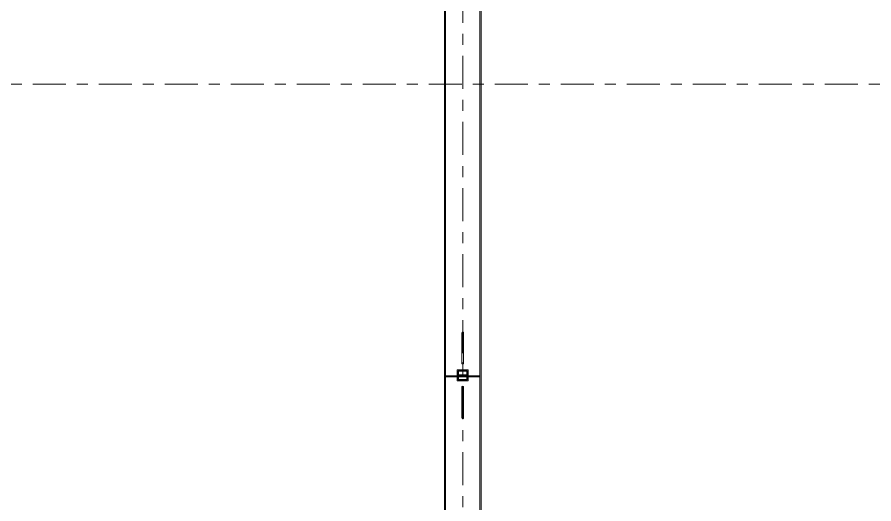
# Model space of a CAD drawing. Header units: millimetres. Extents: x -65 to 757, y -38 to 536.
# Drawn here: x 306.6 to 384.5, y 53.7 to 98 of the extents above; entities that cross this region are included whole.
import ezdxf

# ---------------------------------------------------------------- set-up
doc = ezdxf.new("R2010")
doc.units = ezdxf.units.MM
for name, pattern in [('XKITLINE00', [0]), ('XKITLINE02', [4, 2, -2]), ('XKITLINE03', [6, 3, -1, 1, -1])]:
    doc.linetypes.add(name, pattern=pattern)
doc.layers.add('Part', color=2, linetype='Continuous', lineweight=0)
doc.layers.add('S-grid', color=1, linetype='Continuous', lineweight=0)

# ---------------------------------------------------------------- blocks, each defined once
blk = doc.blocks.new('*A119')
at = {"layer": 'Part'}
blk.add_hatch(color=3, dxfattribs=at).paths.add_polyline_path([(347.083, 61.677), (347.142, 61.646), (347.167, 61.573), (347.142, 61.499), (347.083, 61.469), (347.024, 61.499), (347, 61.573), (347.024, 61.646)], flags=17)
blk = doc.blocks.new('*A123')
at = {"layer": 'Part'}
blk.add_hatch(color=3, dxfattribs=at).paths.add_polyline_path([(347.083, 69.367), (347.142, 69.336), (347.167, 69.263), (347.142, 69.189), (347.083, 69.159), (347.024, 69.189), (347, 69.263), (347.024, 69.336)], flags=17)
blk = doc.blocks.new('*A125')
at = {"layer": 'Part'}
h = blk.add_hatch(color=3, dxfattribs=at)
h.paths.add_polyline_path([(346.667, 65), (346.667, 65.833), (347.5, 65.833), (347.5, 65)], flags=17)
h.paths.add_polyline_path([(346.7, 65.8), (346.7, 65.033), (347.467, 65.033), (347.467, 65.8)])
blk = doc.blocks.new('*A477')
at = {"layer": 'S-grid', "color": 1, "linetype": 'XKITLINE03', "lineweight": 0}
blk.add_line((-10, 91.875), (549.075, 91.875), dxfattribs=at)
blk = doc.blocks.new('*A492')
at = {"layer": 'Part', "color": 7, "linetype": 'XKITLINE02', "lineweight": 0}
for p, q in [((347.5, 65.833), (346.667, 65.833)), ((346.667, 65.833), (346.667, 65)), ((346.7, 65.033), (346.7, 65.8)), ((346.7, 65.8), (347.467, 65.8)), ((347.467, 65.8), (347.467, 65.033)), ((347.5, 65), (347.5, 65.833)), ((346.667, 65), (347.5, 65)), ((347.467, 65.033), (346.7, 65.033))]:
    blk.add_line(p, q, dxfattribs=at)
blk = doc.blocks.new('*A768')
at = {"layer": 'S-grid', "color": 1, "linetype": 'XKITLINE03', "lineweight": 0}
blk.add_line((347.083, -4.565), (347.083, 140.208), dxfattribs=at)
blk = doc.blocks.new('*A815')
at = {"layer": 'Part', "color": 2, "linetype": 'XKITLINE00', "lineweight": 0}
for p, q in [((345.525, 113.255), (345.525, 65.375)), ((348.642, 113.255), (348.642, 65.375)), ((345.417, 103.026), (345.417, 16.833)), ((348.75, 103.026), (348.75, 16.833)), ((345.525, 65.292), (345.525, 16.833)), ((348.642, 65.292), (348.642, 16.833))]:
    blk.add_line(p, q, dxfattribs=at)
at = {"layer": 'Part', "color": 7, "linetype": 'XKITLINE02', "lineweight": 0}
for p, q in [((345.525, 65.375), (345.525, 65.292)), ((348.642, 65.375), (348.642, 65.292))]:
    blk.add_line(p, q, dxfattribs=at)
blk = doc.blocks.new('*A875')
at = {"layer": 'Part', "color": 7, "linetype": 'XKITLINE02', "lineweight": 0}
for p, q in [((347, 64.36), (347.024, 64.407)), ((347, 64.36), (347, 63.735)), ((347.024, 64.313), (347, 64.36)), ((347.024, 64.407), (347.083, 64.427)), ((347.083, 64.294), (347.024, 64.313)), ((347.083, 64.427), (347.142, 64.407)), ((347.142, 64.313), (347.083, 64.294)), ((347.142, 64.407), (347.167, 64.36)), ((347.167, 64.36), (347.142, 64.313)), ((347.167, 64.36), (347.167, 63.735))]:
    blk.add_line(p, q, dxfattribs=at)
at = {"layer": 'Part', "color": 2, "linetype": 'XKITLINE00', "lineweight": 0}
for p, q in [((347, 63.735), (347, 61.573)), ((347.167, 63.735), (347.167, 61.573)), ((347.024, 61.646), (347, 61.573)), ((347, 61.573), (347.024, 61.499)), ((347.083, 61.677), (347.024, 61.646)), ((347.142, 61.646), (347.083, 61.677)), ((347.167, 61.573), (347.142, 61.646)), ((347.142, 61.499), (347.167, 61.573)), ((347.024, 61.499), (347.083, 61.469)), ((347.083, 61.469), (347.142, 61.499))]:
    blk.add_line(p, q, dxfattribs=at)
blk = doc.blocks.new('*A879')
at = {"layer": 'Part', "color": 2, "linetype": 'XKITLINE00', "lineweight": 0}
for p, q in [((347.024, 69.336), (347, 69.263)), ((347.083, 69.367), (347.024, 69.336)), ((347.142, 69.336), (347.083, 69.367)), ((347.167, 69.263), (347.142, 69.336)), ((347, 69.263), (347, 67.118)), ((347, 69.263), (347.024, 69.189)), ((347.024, 69.189), (347.083, 69.159)), ((347.083, 69.159), (347.142, 69.189)), ((347.142, 69.189), (347.167, 69.263)), ((347.167, 69.263), (347.167, 67.118))]:
    blk.add_line(p, q, dxfattribs=at)
at = {"layer": 'Part', "color": 7, "linetype": 'XKITLINE02', "lineweight": 0}
for p, q in [((347, 67.118), (347, 66.497)), ((347.167, 67.118), (347.167, 66.497)), ((347, 66.497), (347.024, 66.544)), ((347.024, 66.45), (347, 66.497)), ((347.024, 66.544), (347.083, 66.564)), ((347.083, 66.43), (347.024, 66.45)), ((347.083, 66.564), (347.142, 66.544)), ((347.142, 66.45), (347.083, 66.43)), ((347.142, 66.544), (347.167, 66.497)), ((347.167, 66.497), (347.142, 66.45))]:
    blk.add_line(p, q, dxfattribs=at)
blk = doc.blocks.new('*A881')
at = {"layer": 'Part', "color": 2, "linetype": 'XKITLINE00', "lineweight": 0}
for p, q in [((346.667, 65.833), (346.667, 65)), ((346.667, 65.833), (347.5, 65.833)), ((346.7, 65.033), (346.7, 65.8)), ((346.7, 65.8), (347.467, 65.8)), ((347.467, 65.8), (347.467, 65.033)), ((347.5, 65.833), (347.5, 65)), ((347.5, 65), (346.667, 65)), ((347.467, 65.033), (346.7, 65.033))]:
    blk.add_line(p, q, dxfattribs=at)
blk = doc.blocks.new('*A882')
at = {"layer": 'Part', "color": 2, "linetype": 'XKITLINE00', "lineweight": 0}
for p, q in [((346.583, 65.375), (345.525, 65.375)), ((345.525, 65.292), (345.525, 65.375)), ((346.583, 65.292), (345.525, 65.292)), ((348.642, 65.375), (347.583, 65.375)), ((348.642, 65.292), (347.583, 65.292)), ((348.642, 65.375), (348.642, 65.292))]:
    blk.add_line(p, q, dxfattribs=at)
at = {"layer": 'Part', "color": 7, "linetype": 'XKITLINE02', "lineweight": 0}
for p, q in [((345.65, 65.292), (345.65, 65.375)), ((347.583, 65.375), (346.583, 65.375)), ((347.583, 65.292), (346.583, 65.292)), ((348.517, 65.292), (348.517, 65.375))]:
    blk.add_line(p, q, dxfattribs=at)
blk = doc.blocks.new('*A883')
at = {"layer": 'Part', "color": 7, "linetype": 'XKITLINE02', "lineweight": 0}
for p, q in [((346.583, 65.375), (346.583, 65.458)), ((346.583, 65.458), (347.583, 65.458)), ((347.583, 65.458), (347.583, 65.375)), ((347.583, 65.375), (346.583, 65.375))]:
    blk.add_line(p, q, dxfattribs=at)
blk = doc.blocks.new('*A884')
at = {"layer": 'Part', "color": 2, "linetype": 'XKITLINE00', "lineweight": 0}
for p, q in [((347.583, 65.917), (346.583, 65.917)), ((346.583, 65.917), (346.583, 64.917)), ((347.583, 64.917), (347.583, 65.917)), ((346.583, 64.917), (347.583, 64.917))]:
    blk.add_line(p, q, dxfattribs=at)
blk = doc.blocks.new('*A885')
at = {"layer": 'Part', "color": 7, "linetype": 'XKITLINE02', "lineweight": 0}
for p, q in [((348.642, 65.375), (345.525, 65.375)), ((345.525, 65.292), (345.525, 65.375)), ((348.642, 65.292), (345.525, 65.292)), ((345.65, 65.375), (345.65, 65.292)), ((348.517, 65.292), (348.517, 65.375)), ((348.642, 65.375), (348.642, 65.292))]:
    blk.add_line(p, q, dxfattribs=at)
blk = doc.blocks.new('*A886')
at = {"layer": 'Part', "color": 7, "linetype": 'XKITLINE02', "lineweight": 0}
for p, q in [((346.583, 65.458), (346.583, 65.375)), ((347.583, 65.458), (346.583, 65.458)), ((347.583, 65.375), (347.583, 65.458)), ((346.583, 65.375), (347.583, 65.375))]:
    blk.add_line(p, q, dxfattribs=at)
blk = doc.blocks.new('*A887')
at = {"layer": 'Part', "color": 7, "linetype": 'XKITLINE02', "lineweight": 0}
for p, q in [((346.583, 65.917), (347.583, 65.917)), ((346.583, 64.917), (346.583, 65.917)), ((347.583, 65.917), (347.583, 64.917)), ((347.583, 64.917), (346.583, 64.917))]:
    blk.add_line(p, q, dxfattribs=at)

msp = doc.modelspace()

# ---------------------------------------------------------------- block references
at = {"lineweight": 0}
for name in ['*A768', '*A815', '*A477', '*A123', '*A879', '*A884', '*A887', '*A883', '*A886', '*A125', '*A492', '*A881', '*A882', '*A885', '*A875', '*A119']:
    msp.add_blockref(name, (0, 0), dxfattribs=at)

doc.saveas('drawing.dxf')
